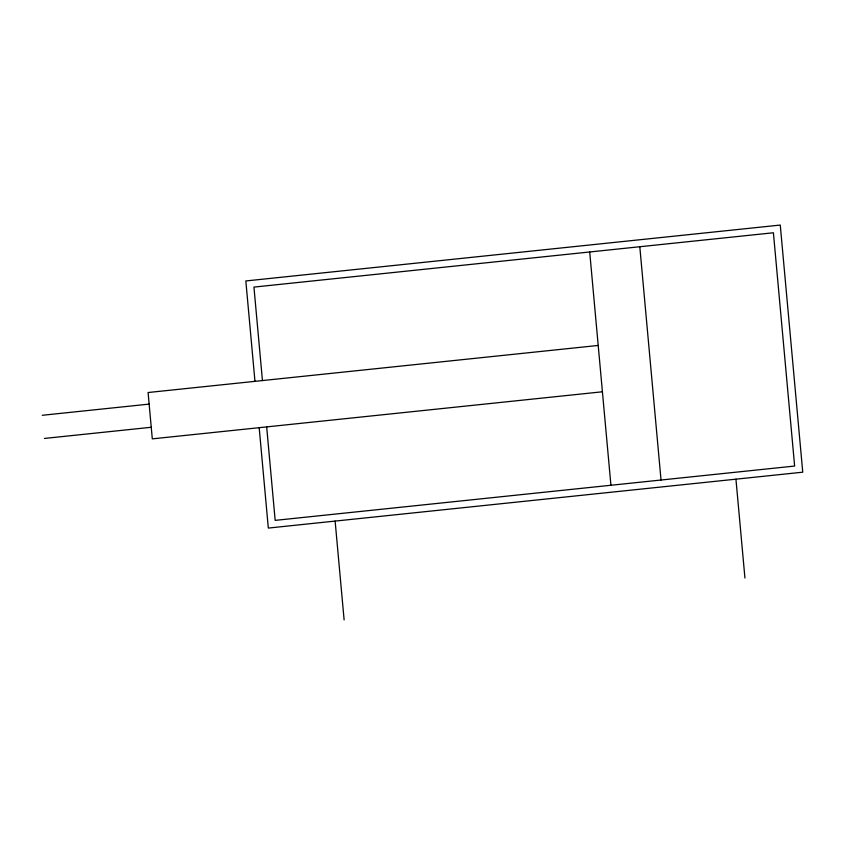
<?xml version="1.0" encoding="UTF-8"?>
<svg xmlns="http://www.w3.org/2000/svg" width="845" height="845" viewBox="0 0 845 845"><rect width="100%" height="100%" fill="white"/><g stroke="black" fill="none" stroke-linecap="round" stroke-linejoin="round"><path stroke-width="1.27" d="M598.207 345.447L148.086 392.524L152.301 438.861L602.422 391.784M42.25 415.286L149.132 404.111M44.362 438.449L151.244 427.274M735.942 479.168L744.941 578.022M639.802 246.74L661.033 480.023M589.704 251.979L610.924 485.262M335.127 521.09L344.116 619.934M262.446 380.567L253.944 287.089L773.407 232.766L794.638 466.049L275.174 520.372L266.671 426.905M254.968 381.349L245.832 280.952L780.262 225.066L802.75 472.186L268.319 528.072L259.183 427.686"/></g></svg>
